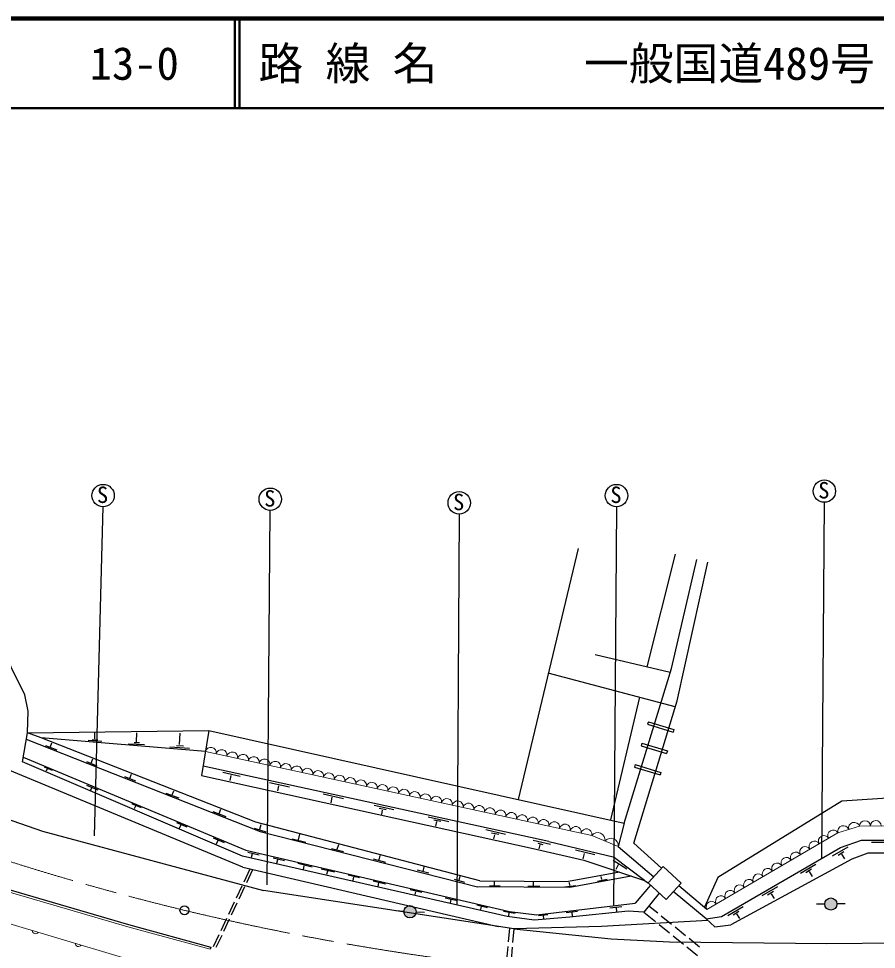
# Model space of a CAD drawing. Units: millimetres, scale not verified. Extents: x 40000 to 680000, y 20000 to 380000.
# Drawn here: x 153593 to 249386, y 276090 to 380000 of the extents above; entities that cross this region are included whole.
import ezdxf
from ezdxf.enums import TextEntityAlignment as Align

# ---------------------------------------------------------------- set-up
doc = ezdxf.new("R2010")
doc.units = ezdxf.units.MM
doc.header["$LTSCALE"] = 1000
doc.linetypes.add('CHAIN', pattern=[18.5, 12, -1.5, 3.5, -1.5])
for name, color, linetype, lineweight in [('M-BGD', 7, 'Continuous', 13), ('M-BMK', 2, 'CHAIN', 13), ('M-BMK-SRVR', 3, 'Continuous', 25), ('M-TTL', 2, 'Continuous', 140), ('M-TTL-LINE', 7, 'Continuous', 50)]:
    doc.layers.add(name, color=color, linetype=linetype, lineweight=lineweight)
doc.layers.add('M-TTL-TXT', color=7, linetype='Continuous')
doc.styles.add('ＭＳ ゴシック', font='')
doc.styles.get('ＭＳ ゴシック').set_extended_font_data('MS Gothic')

msp = doc.modelspace()

# ---------------------------------------------------------------- hatches: boundary and pattern name
at = {"layer": 'M-BGD'}
for points in [[(244979, 281165, 0.97359), (243614, 281181, 0.01338), (243614, 281145, 0.41421), (244307, 280472, 0.41421)], [(197982, 280257, 0.97359), (196621, 280370, 0.01338), (196618, 280334, 0.41421), (197261, 279613, 0.41421)]]:
    msp.add_hatch(color=256, dxfattribs=at).paths.add_polyline_path(points)

# ---------------------------------------------------------------- linework, layer by layer
at = {"layer": 'M-BGD', "lineweight": 25}
for p, q in [((162079, 288767), (163045, 325499)), ((220054, 280961), (220401, 325500)), ((243277, 286249), (243584, 326004)), ((181366, 283313), (181687, 325095)), ((202584, 281045), (202821, 324692)), ((216086, 320840), (209370, 292832)), ((223780, 307615), (226933, 320225)), ((226491, 307459), (229331, 319619)), ((227123, 303825), (230570, 319310)), ((154277, 304499), (151017, 311080)), ((226356, 307018), (217981, 308960)), ((226928, 303183), (212750, 306930)), ((221230, 290193), (226491, 307459)), ((154672, 302698), (154277, 304499)), ((222947, 304235), (219690, 290536)), ((222284, 287945), (227123, 303825)), ((154571, 300260), (154672, 302698)), ((223918, 301506), (223831, 301219)), ((223918, 301506), (226776, 300635)), ((154571, 300260), (174847, 300513)), ((174847, 300513), (174019, 295513)), ((174847, 300513), (221230, 290193)), ((223831, 301219), (226688, 300348)), ((226776, 300635), (226688, 300348)), ((154014, 297032), (154571, 300260)), ((154450, 299558), (180552, 289254)), ((156096, 299721), (154571, 300260)), ((174461, 298184), (156096, 299721)), ((180072, 290300), (156096, 299721)), ((161355, 299435), (162890, 299323)), ((161794, 299526), (162438, 299477)), ((162093, 299593), (162106, 300261)), ((166768, 299262), (166804, 300280)), ((171578, 298964), (171644, 300246)), ((156602, 298838), (157856, 298362)), ((157147, 298740), (157315, 299149)), ((165846, 299049), (167643, 298950)), ((166487, 299186), (167082, 299171)), ((170495, 298688), (172676, 298548)), ((171227, 298836), (171998, 298805)), ((223190, 299114), (223102, 298827)), ((223102, 298827), (225960, 297957)), ((223190, 299114), (226047, 298244)), ((226047, 298244), (225960, 297957)), ((154107, 297566), (178957, 287167)), ((161690, 296895), (161887, 297360)), ((178626, 285286), (151517, 296502)), ((178597, 286494), (154014, 297032)), ((156430, 296469), (157353, 296086)), ((156785, 296244), (156671, 295980)), ((161162, 297050), (162326, 296588)), ((212789, 288131), (174188, 296534)), ((222461, 296723), (222374, 296436)), ((222374, 296436), (225231, 295565)), ((222461, 296723), (225319, 295852)), ((165408, 295374), (166639, 294888)), ((166029, 295215), (166198, 295649)), ((174019, 295513), (211041, 287353)), ((176388, 295873), (178345, 295423)), ((177293, 295505), (177177, 294962)), ((225319, 295852), (225231, 295565)), ((140279, 294804), (156255, 289287)), ((161191, 294434), (162448, 293901)), ((161729, 294112), (161617, 293841)), ((181612, 294710), (183850, 294220)), ((182611, 294342), (182500, 293781)), ((170032, 293547), (171487, 292992)), ((170739, 293360), (170938, 293798)), ((187590, 293442), (189863, 292934)), ((188577, 293074), (188449, 292449)), ((252668, 293095), (245539, 292622)), ((166192, 292373), (167267, 291925)), ((166656, 292084), (166516, 291765)), ((193293, 292198), (195484, 291719)), ((245539, 292622), (231665, 284102)), ((175300, 291467), (176729, 290910)), ((175985, 291272), (176184, 291732)), ((193877, 291865), (194631, 291713)), ((194210, 291648), (194128, 291158)), ((171239, 290265), (172380, 289782)), ((171703, 289977), (171527, 289603)), ((205111, 283759), (180072, 290300)), ((180515, 289503), (180694, 290015)), ((199320, 290874), (201623, 290372)), ((199945, 290559), (200728, 290407)), ((200273, 290360), (200162, 289863)), ((221230, 290193), (220559, 287570)), ((156255, 289287), (180956, 282645)), ((179899, 289623), (181218, 289197)), ((180552, 289254), (204848, 283089)), ((184860, 288335), (185016, 288935)), ((205754, 289461), (207969, 288970)), ((206397, 289098), (207238, 288935)), ((206730, 288882), (206625, 288444)), ((175309, 288553), (176535, 288018)), ((175832, 288240), (175659, 287845)), ((184146, 288441), (185683, 288052)), ((211060, 288274), (213000, 287824)), ((211574, 287935), (212129, 287813)), ((212789, 288131), (219995, 286422)), ((225401, 285139), (222284, 287945)), ((245379, 287470), (247706, 288279)), ((247706, 288279), (275839, 288220)), ((248822, 288072), (251171, 288076)), ((178957, 287167), (208415, 280337)), ((179192, 286957), (180457, 286645)), ((188531, 287351), (189894, 287008)), ((189175, 287271), (189346, 287806)), ((211041, 287353), (216721, 286037)), ((211796, 287748), (211702, 287322)), ((215781, 287211), (217946, 286667)), ((220559, 287570), (224534, 284198)), ((232093, 279752), (245379, 287470)), ((244502, 286531), (246232, 287548)), ((245104, 286625), (245747, 287022)), ((248415, 286833), (246631, 286163)), ((274773, 286833), (248415, 286833)), ((208160, 279778), (178597, 286494)), ((179664, 286742), (179548, 286358)), ((182020, 286296), (183282, 286007)), ((182490, 286070), (182407, 285685)), ((193176, 286187), (194559, 285844)), ((193869, 286097), (193986, 286561)), ((216734, 286784), (216599, 286212)), ((216721, 286037), (223485, 283779)), ((223485, 283779), (219995, 286422)), ((220006, 286054), (221531, 285081)), ((246631, 286163), (233132, 278845)), ((245496, 286718), (245829, 286187)), ((178626, 285286), (207144, 278656)), ((178765, 283642), (179450, 285094)), ((179078, 283560), (179767, 285021)), ((184759, 285719), (186372, 285320)), ((185437, 285426), (185362, 285024)), ((187387, 285091), (188872, 284733)), ((188077, 284811), (187987, 284445)), ((198115, 284952), (199413, 284642)), ((198763, 284798), (198881, 285297)), ((220558, 285545), (220304, 285002)), ((223896, 283507), (225574, 285326)), ((225574, 285326), (227576, 283480)), ((240902, 284580), (242631, 285596)), ((241503, 284673), (242146, 285070)), ((241895, 284767), (242228, 284235)), ((190406, 284398), (191661, 284102)), ((190991, 284164), (190901, 283779)), ((193206, 283736), (194557, 283412)), ((202235, 283914), (203396, 283602)), ((202792, 283836), (202917, 284265)), ((205111, 283759), (214991, 283651)), ((220696, 284710), (214991, 283651)), ((221993, 284277), (215136, 282993)), ((218238, 283712), (219328, 283927)), ((218740, 283899), (218658, 284238)), ((223485, 283779), (223896, 283507)), ((231665, 284102), (230184, 280785)), ((149944, 283514), (165870, 278850)), ((177913, 281833), (178552, 283190)), ((178226, 281750), (178865, 283107)), ((208900, 278384), (180956, 282645)), ((193798, 283505), (193710, 283123)), ((197331, 282760), (198624, 282472)), ((215136, 282993), (204848, 283089)), ((206179, 283176), (207377, 283170)), ((206734, 283263), (206729, 283649)), ((210452, 283144), (211818, 283133)), ((211083, 283201), (211077, 283593)), ((214595, 283081), (215838, 283218)), ((215164, 283229), (215125, 283564)), ((224154, 283269), (222455, 281245)), ((225898, 281661), (223896, 283507)), ((227576, 283480), (225898, 281661)), ((230459, 280554), (227317, 283199)), ((236635, 282101), (238365, 283118)), ((197930, 282531), (197860, 282207)), ((201217, 281855), (202596, 281543)), ((201872, 281648), (201782, 281305)), ((225129, 282370), (223418, 280252)), ((230358, 279516), (226704, 282535)), ((237237, 282195), (237880, 282592)), ((237629, 282288), (237962, 281757)), ((177060, 280024), (177700, 281381)), ((177373, 279941), (178012, 281298)), ((204755, 281050), (205942, 280772)), ((205256, 280860), (205183, 280546)), ((211460, 279948), (222455, 281245)), ((219629, 280720), (220966, 280895)), ((220319, 280724), (220358, 280307)), ((223983, 280952), (224961, 280162)), ((232786, 279865), (234515, 280882)), ((242701, 281167), (243614, 281181)), ((244993, 281201), (245907, 281215)), ((176208, 278215), (176847, 279572)), ((195709, 280421), (196621, 280370)), ((197998, 280292), (198910, 280241)), ((207762, 280348), (209028, 280130)), ((211158, 279345), (208160, 279778)), ((208350, 280169), (208296, 279834)), ((208415, 280337), (211460, 279948)), ((215142, 279680), (211158, 279345)), ((211647, 279856), (212707, 279969)), ((212173, 279824), (212204, 279525)), ((214733, 280206), (216003, 280352)), ((221669, 280370), (215142, 279680)), ((215380, 280217), (215422, 279780)), ((223418, 280252), (221669, 280370)), ((223418, 280252), (224730, 279191)), ((225349, 279847), (226516, 278904)), ((230358, 279516), (232093, 279752)), ((233388, 279959), (234030, 280356)), ((233779, 280052), (234112, 279520)), ((165870, 278850), (175060, 276346)), ((176520, 278132), (177160, 279489)), ((218682, 278641), (208900, 278384)), ((230564, 279329), (218682, 278641)), ((225119, 278876), (226286, 277933)), ((226905, 278590), (228071, 277647)), ((230358, 279516), (231344, 278622)), ((231344, 278622), (233132, 278845)), ((175355, 276406), (175994, 277763)), ((175668, 276323), (176307, 277680)), ((208404, 278461), (208269, 276925)), ((208900, 278384), (208766, 276851)), ((208900, 278384), (219752, 277273)), ((226675, 277619), (227841, 276676)), ((208226, 276427), (208095, 274933)), ((219752, 277273), (226284, 276916)), ((226284, 276916), (243851, 276749)), ((228460, 277332), (229626, 276389)), ((243851, 276749), (253791, 276837)), ((175060, 276346), (174994, 276104)), ((208722, 276353), (208591, 274859)), ((228230, 276361), (229396, 275418))]:
    msp.add_line(p, q, dxfattribs=at)
at = {"layer": 'M-BGD'}
for points in [[(479119, 345359), (436239, 323424), (382369, 304565), (343942, 294936), (317007, 291963), (293533, 290321), (247503, 289848), (245077, 289108), (230459, 280554)], [(220559, 287570), (217603, 288816), (174461, 298184)], [(174994, 276104), (165802, 278610), (149867, 283276), (138841, 287210), (119823, 294850)], [(118012, 292118), (149236, 279943), (174184, 272520), (168366, 259681)]]:
    msp.add_lwpolyline(points, dxfattribs=at)
at = {"layer": 'M-BGD', "lineweight": 25}
for centre, radius in [((243576, 327254), 1250), ((163026, 326749), 1250), ((181700, 326345), 1250), ((220360, 326749), 1250), ((202797, 325941), 1250), ((244297, 281155), 683), ((197300, 280295), 683)]:
    msp.add_circle(centre, radius, dxfattribs=at)
at = {"layer": 'M-BGD'}
for centre, radius, start, end in [((175058, 298041), 613, 348.99064, 166.50653), ((176256, 297781), 613, 348.99064, 166.50653), ((177454, 297521), 613, 348.99064, 166.50653), ((178653, 297260), 613, 348.99064, 166.50653), ((179851, 297000), 613, 348.99064, 166.50653), ((181050, 296740), 613, 348.99064, 166.50653), ((182248, 296480), 613, 348.99064, 166.50653), ((183446, 296220), 613, 348.99064, 166.50653), ((184645, 295959), 613, 348.99064, 166.50653), ((185843, 295699), 613, 348.99064, 166.50653), ((187041, 295439), 613, 348.99064, 166.50653), ((188240, 295179), 613, 348.99064, 166.50653), ((189438, 294918), 613, 348.99064, 166.50653), ((190636, 294658), 613, 348.99064, 166.50653), ((191835, 294398), 613, 348.99064, 166.50653), ((193033, 294138), 613, 348.99064, 166.50653), ((194232, 293878), 613, 348.99064, 166.50653), ((195430, 293617), 613, 348.99064, 166.50653), ((196628, 293357), 613, 348.99064, 166.50653), ((197827, 293097), 613, 348.99064, 166.50653), ((199025, 292837), 613, 348.99064, 166.50653), ((200223, 292576), 613, 348.99064, 166.50653), ((201422, 292316), 613, 348.99064, 166.50653), ((202620, 292056), 613, 348.99064, 166.50653), ((203819, 291796), 613, 348.99064, 166.50653), ((205017, 291536), 613, 348.99064, 166.50653), ((206215, 291275), 613, 348.99064, 166.50653), ((207414, 291015), 613, 348.99064, 166.50653), ((208612, 290755), 613, 348.99064, 166.50653), ((209810, 290495), 613, 348.99064, 166.50653), ((211009, 290234), 613, 348.99064, 166.50653), ((212207, 289974), 613, 348.99064, 166.50653), ((213406, 289714), 613, 348.99064, 166.50653), ((214604, 289454), 613, 348.99064, 166.50653), ((246907, 289630), 635, 20.11161, 193.79901), ((248109, 289848), 606, 1.13021, 180.04807), ((249320, 289861), 606, 1.13021, 180.04807), ((215802, 289194), 613, 348.99064, 166.50653), ((217001, 288933), 613, 348.99064, 166.50653), ((218250, 288287), 836, 353.55903, 140.74396), ((244558, 288799), 605, 30.80159, 209.86735), ((245694, 289260), 635, 20.11161, 193.79901), ((219729, 287664), 836, 353.55903, 140.74396), ((242469, 287577), 605, 30.80159, 209.86735), ((243514, 288188), 605, 30.80159, 209.86735), ((240381, 286355), 605, 30.80159, 209.86735), ((241425, 286966), 605, 30.80159, 209.86735), ((239337, 285744), 605, 30.80159, 209.86735), ((237248, 284521), 605, 30.80159, 209.86735), ((238293, 285132), 605, 30.80159, 209.86735), ((235160, 283299), 605, 30.80159, 209.86735), ((236204, 283910), 605, 30.80159, 209.86735), ((233072, 282077), 605, 30.80159, 209.86735), ((234116, 282688), 605, 30.80159, 209.86735), ((232027, 281466), 605, 30.80159, 209.86735), ((230983, 280855), 605, 30.80159, 209.86735), ((155487, 278208), 370, 182.35582, 324.50653), ((160280, 276782), 370, 182.35582, 324.50653)]:
    msp.add_arc(centre, radius, start, end, dxfattribs=at)
at = {"layer": 'M-BMK'}
for centre, radius, start, end in [((242008, 568176), 296095, 237.21005, 256.34656), ((241718, 571510), 299268, 256.55115, 275.62631)]:
    msp.add_arc(centre, radius, start, end, dxfattribs=at)
at = {"layer": 'M-BMK-SRVR'}
msp.add_circle((172115, 280448), 500, dxfattribs=at)
at = {"layer": 'M-TTL'}
msp.add_line((680000, 380000), (40000, 380000), dxfattribs=at)
at = {"layer": 'M-TTL-LINE'}
for p, q in [((177750, 380000), (177750, 370000)), ((178250, 380000), (178250, 370000)), ((40000, 370000), (680000, 370000))]:
    msp.add_line(p, q, dxfattribs=at)

# ---------------------------------------------------------------- texts
at = {"layer": 'M-BGD', "style": 'ＭＳ ゴシック'}
for p in [(162348, 325375), (181022, 324972), (219681, 325375), (242898, 325880), (202118, 324568)]:
    msp.add_text('S', height=1833, dxfattribs=at).set_placement(p, align=Align.BOTTOM_LEFT)
at = {"layer": 'M-TTL-TXT', "style": 'ＭＳ ゴシック'}
for s, p in [('路 線 名', (180380, 375000)), ('一般国道489号', (216734, 375000)), ('13-0', (161521, 375000))]:
    msp.add_text(s, height=3666, dxfattribs=at).set_placement(p, align=Align.MIDDLE_LEFT)

doc.saveas('drawing.dxf')
